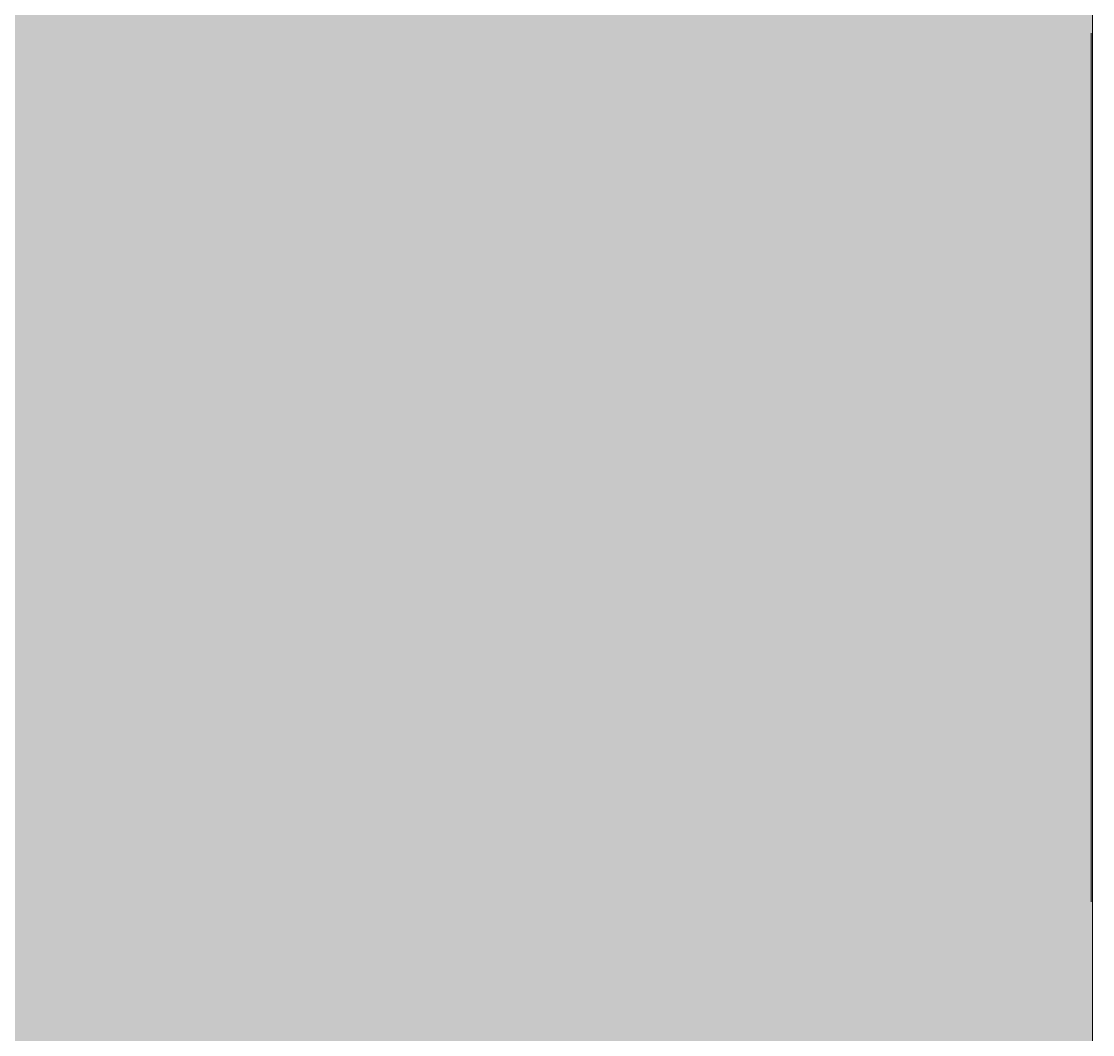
# Model space of a CAD drawing. Header units: millimetres. Extents: x -3817 to 677485, y -22715 to 103890.
# Drawn here: x -312.08 to -305.47, y -19580.81 to -19574.55 of the extents above; entities that cross this region are included whole.
import ezdxf

# ---------------------------------------------------------------- set-up
doc = ezdxf.new("R2010")
doc.units = ezdxf.units.MM
doc.layers.add('PDF _Геометрия', color=7, linetype='Continuous', true_color=0x1d1d1d)
doc.layers.add('PDF _Сплошная заливка', color=7, linetype='Continuous', true_color=0xffffff)

msp = doc.modelspace()

# ---------------------------------------------------------------- hatches: boundary and pattern name
at = {"layer": 'PDF _Сплошная заливка', "transparency": 33554559}
h = msp.add_hatch(color=256, dxfattribs=at)
h.paths.add_polyline_path([(-345.78, -19602.5344), (-305.4665, -19602.5344), (-305.4665, -19522.1436), (-321.3399, -19522.1436), (-321.4108, -19521.6416), (-332.749, -19521.6416), (-332.749, -19522.1436), (-348.7721, -19522.1436), (-348.7721, -19563.087), (-349.087, -19563.087), (-349.087, -19599.7688), (-345.78, -19599.7763), (-345.78, -19601.8635)], flags=0)
h.paths.add_polyline_path([(-332.3553, -19520.4054), (-321.3399, -19520.4054), (-321.4108, -19520.2539), (-332.749, -19520.2539), (-332.749, -19520.4054), (-332.434, -19520.4054)], flags=0)

# ---------------------------------------------------------------- linework, layer by layer
at = {"layer": 'PDF _Геометрия', "color": 253, "lineweight": 9, "true_color": 0xaaaaaa}
msp.add_lwpolyline([(-349.087, -19563.087), (-349.087, -19599.7688), (-345.78, -19599.7688), (-345.78, -19602.5344), (-318.0645, -19602.5344), (-305.4665, -19602.5344), (-305.4665, -19522.1436), (-321.3399, -19522.1436), (-321.3399, -19521.6416)], dxfattribs=at)
at = {"layer": 'PDF _Геометрия', "color": 7, "lineweight": 9}
msp.add_lwpolyline([(-305.4743, -19578.7543), (-305.4743, -19578.6496), (-305.4743, -19578.5447), (-305.4743, -19578.4394), (-305.4743, -19578.3336), (-305.4743, -19578.227), (-305.4743, -19578.1193), (-305.4743, -19578.0105), (-305.4743, -19577.9004), (-305.4743, -19577.7886), (-305.4743, -19577.6751), (-305.4743, -19577.5598), (-305.4743, -19577.4428), (-305.4743, -19577.3203), (-305.4743, -19577.2025), (-305.4743, -19577.0993), (-305.4743, -19577.3441), (-305.4743, -19577.9273), (-305.4743, -19578.6377), (-305.4743, -19579.2639), (-305.4743, -19579.5946), (-305.4743, -19579.9856), (-305.4743, -19579.5946), (-305.4743, -19579.5772), (-305.4743, -19579.5526), (-305.4743, -19579.5213), (-305.4743, -19579.4836), (-305.4743, -19579.4398), (-305.4743, -19579.3904), (-305.4743, -19579.3358), (-305.4743, -19579.2764), (-305.4743, -19579.2125), (-305.4743, -19579.1444), (-305.4743, -19579.0727), (-305.4743, -19578.9977), (-305.4743, -19578.9197), (-305.4743, -19578.8391), (-305.4743, -19578.7564), (-305.4743, -19578.6719), (-305.4743, -19578.586), (-305.4743, -19578.4991), (-305.4743, -19578.4115), (-305.4743, -19578.3237), (-305.4743, -19578.236), (-305.4743, -19578.1488), (-305.4743, -19578.0625), (-305.4743, -19577.9775), (-305.4743, -19577.8942), (-305.4743, -19577.8129), (-305.4743, -19577.7341), (-305.4743, -19577.6579), (-305.4743, -19577.5851), (-305.4743, -19577.5158), (-305.4743, -19577.4505), (-305.4743, -19577.3895), (-305.4743, -19577.3333), (-305.4743, -19577.2821), (-305.4743, -19577.2364), (-305.4743, -19577.1966), (-305.4743, -19577.1631), (-305.4743, -19577.1362), (-305.4743, -19577.1164), (-305.4743, -19577.104), (-305.4743, -19577.0993), (-305.4743, -19577.0817), (-305.4743, -19574.6209), (-305.4743, -19577.0817), (-305.4743, -19577.0993), (-305.4743, -19577.2025), (-305.4743, -19577.3203), (-305.4743, -19577.4428), (-305.4743, -19577.5598), (-305.4743, -19577.6751), (-305.4743, -19577.7886), (-305.4743, -19577.9004), (-305.4743, -19578.0105), (-305.4743, -19578.1193), (-305.4743, -19578.227), (-305.4743, -19578.3336), (-305.4743, -19578.4394), (-305.4743, -19578.5447), (-305.4743, -19578.6496)], close=True, dxfattribs=at)

doc.saveas('drawing.dxf')
